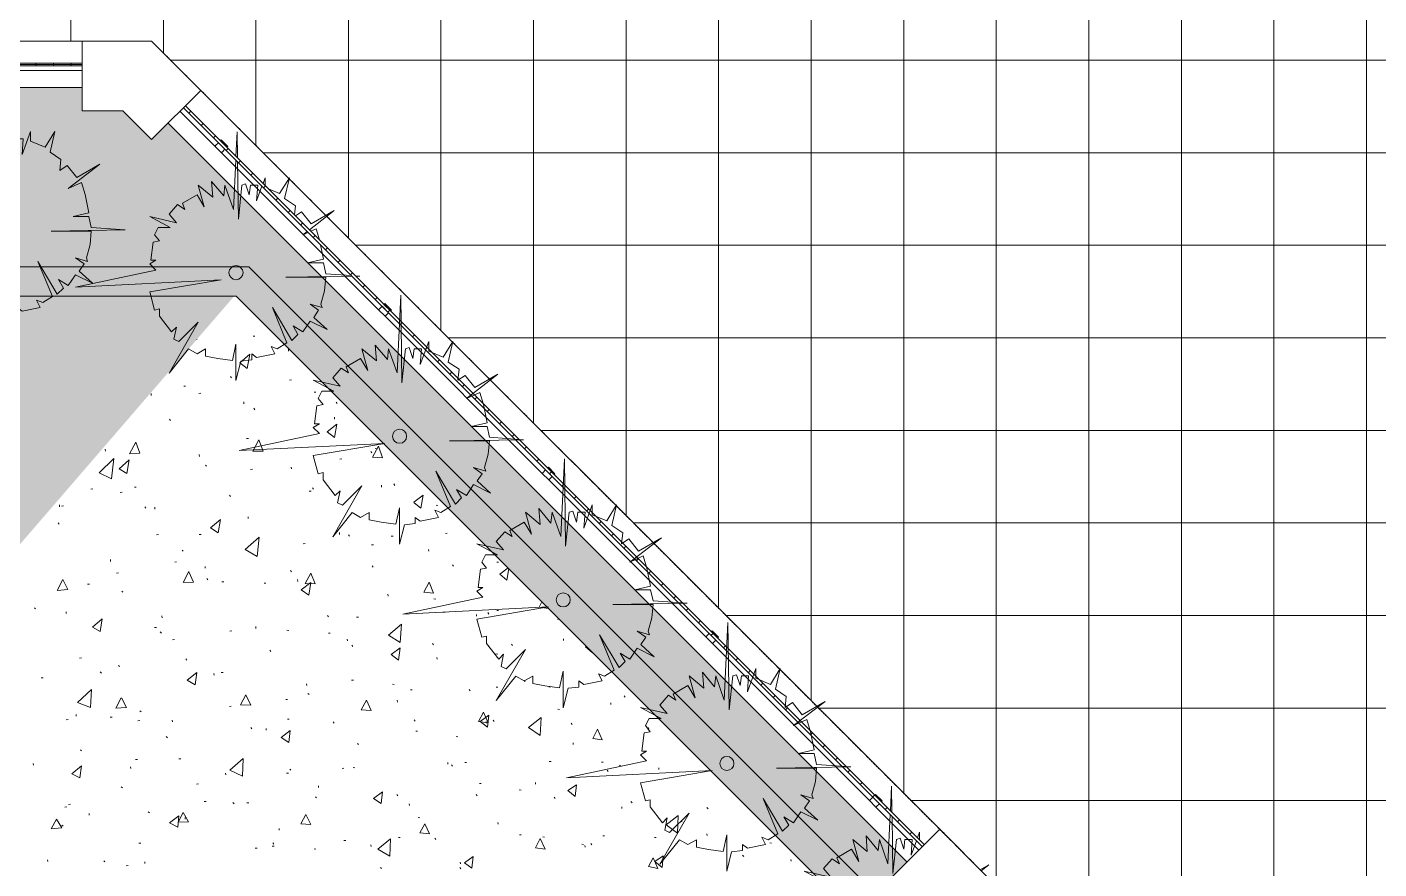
# Model space of a CAD drawing. Header units: millimetres. Extents: x 5357 to 259384, y -16348 to 109893.
# Drawn here: x 127263 to 133106, y 80841 to 84480 of the extents above; entities that cross this region are included whole.
import ezdxf

# ---------------------------------------------------------------- set-up
doc = ezdxf.new("R2010")
doc.units = ezdxf.units.MM
doc.linetypes.add('Double dash', pattern=[41.999998, 12, -6, 6, -6, 6, -6])
for name, color, linetype, lineweight in [('A-FLOR', 192, 'Continuous', 9), ('A-FLOR-HRAL', 11, 'Continuous', 9), ('A-FLOR-PATT', 8, 'Continuous', 9), ('A-WALL', 113, 'Continuous', 9), ('C-PROP-LINE', 91, 'Double dash', 18), ('G-IMPT', 8, 'Continuous', 9), ('L-PLNT-1', 7, 'Continuous', 9), ('S-COLS', 52, 'Continuous', 9)]:
    doc.layers.add(name, color=color, linetype=linetype, lineweight=lineweight)
pattern_1 = [(180, (609.6, 0), (-2e-15, 13), []), (90, (609.6, 0), (76, -5e-15), [])]

# ---------------------------------------------------------------- blocks, each defined once
blk = doc.blocks.new('FP_177-TKCS_MB CẢNH QUAN CÂY XANH')
at = {"layer": 'A-FLOR-PATT'}
for p, q in [((128247.5, 83143.8), (128239.6, 83144.2)), ((127997.5, 83128.7), (127997.4, 83130.3)), ((128392.7, 83079.3), (128392.6, 83088)), ((128183.2, 83028.4), (128226.4, 83065.8)), ((128214.7, 83003.8), (128183.2, 83028.4)), ((128214.8, 83003.8), (128226.5, 83065.7)), ((128146.9, 82963.9), (128142.5, 82969.9)), ((127948.2, 82927.1), (127940.1, 82927.2)), ((128405.7, 82954.8), (128397.5, 82953.8)), ((127799.4, 82887.2), (127799.2, 82895.8)), ((128014.5, 82897.2), (128006.1, 82895.7)), ((128200.1, 82851.1), (128199.9, 82859.6)), ((128511.6, 82901.4), (128503.8, 82902)), ((128604, 82852.9), (128599.7, 82859.1)), ((128246.8, 82825.9), (128242.5, 82831.9)), ((128592.3, 82785.3), (128592, 82793.7)), ((127883.1, 82779.5), (127878.6, 82785.2)), ((128560.1, 82730.3), (128601.8, 82764.1)), ((128591.4, 82705.1), (128601.8, 82764.1)), ((127706, 82635.2), (127732.7, 82685.7)), ((127751.1, 82637.8), (127732.7, 82685.7)), ((128219.5, 82701.8), (128211.6, 82702.1)), ((128239.3, 82647.1), (128265, 82695.5)), ((128283.1, 82646.3), (128265.1, 82695.5)), ((128591.4, 82705.1), (128560.1, 82730.2)), ((127601.5, 82646.5), (127601.3, 82654.8)), ((127751.1, 82637.7), (127706, 82635.1)), ((128007.8, 82623.5), (128007.5, 82631.8)), ((128283.1, 82646.2), (128239.4, 82647)), ((128753.1, 82638.9), (128748.8, 82645)), ((128756.6, 82621.2), (128781.4, 82667.7)), ((128799.1, 82617.5), (128756.7, 82621.2)), ((128775.3, 82657.5), (128767.6, 82658.4)), ((128799.1, 82617.5), (128781.5, 82667.7)), ((127574.5, 82553.5), (127638, 82615.6)), ((127627.7, 82527.4), (127638, 82615.6)), ((127660.7, 82571), (127704.5, 82609.8)), ((127693.8, 82550.2), (127660.8, 82571)), ((127693.9, 82550.2), (127704.6, 82609.8)), ((128038.8, 82581.2), (128034.3, 82586.9)), ((128237.5, 82569), (128229.2, 82567.8)), ((128405.5, 82569.9), (128405.1, 82578.1)), ((128623.3, 82613.5), (128615.2, 82612.8)), ((127627.7, 82527.4), (127574.6, 82553.5)), ((128852.5, 82498.8), (128848.2, 82504.9)), ((127547.7, 82483.6), (127539.4, 82483.1)), ((127674.7, 82469.9), (127666.1, 82468.1)), ((127735, 82491.7), (127726.8, 82491.4)), ((128142.4, 82451.1), (128137.9, 82456.7)), ((128490.3, 82473.2), (128482.4, 82473.7)), ((128501.7, 82482.3), (128497.3, 82488.2)), ((128794.7, 82491.1), (128794.4, 82499.2)), ((128934.4, 82425.6), (128974.6, 82456.5)), ((128965.6, 82399.9), (128974.7, 82456.5)), ((127404, 82406.4), (127403.6, 82414.4)), ((127420, 82411.1), (127411.3, 82408.9)), ((127776.5, 82400.6), (127771.8, 82406)), ((127815.8, 82396.6), (127815.4, 82404.6)), ((128965.6, 82399.9), (128934.5, 82425.5)), ((129038.4, 82412.5), (129030.8, 82413.6)), ((127401.7, 82331.4), (127397, 82336.5)), ((128056.2, 82315.7), (128098.4, 82350.8)), ((128089, 82293.8), (128098.5, 82350.8)), ((128218.9, 82355), (128218.5, 82363)), ((127830.8, 82285.9), (127822.6, 82285.8)), ((128015.6, 82286.4), (128007.5, 82286.5)), ((128089, 82293.8), (128056.2, 82315.7)), ((128206.1, 82221.3), (128266, 82275.4)), ((128258.2, 82191.8), (128266.1, 82275.4)), ((128613.6, 82287.2), (128613.1, 82295.1)), ((128656.2, 82278.9), (128651.8, 82284.7)), ((128844.8, 82279.6), (128836.8, 82279.1)), ((129079.2, 82291.8), (129071.4, 82291.4)), ((127937.7, 82213.9), (127933.1, 82219.2)), ((128258.2, 82191.8), (128206.1, 82221.3)), ((128464.4, 82247), (128456.2, 82246.1)), ((128760.2, 82241.5), (128752.4, 82242.3)), ((128999, 82214.4), (128998.5, 82222.3)), ((127624, 82170.3), (127623.5, 82178.1)), ((127909.6, 82168.7), (127901.2, 82167.2)), ((128759, 82145.2), (128754.5, 82151)), ((129105.6, 82149.8), (129101.2, 82155.8)), ((129301, 82166.4), (129293.5, 82167.6)), ((127392.5, 82043.9), (127418.2, 82092.1)), ((127438.6, 82048.5), (127418.2, 82092.1)), ((127658.5, 82120.5), (127649.9, 82118.7)), ((127937.2, 82079.6), (127961.9, 82126)), ((127981.9, 82080.7), (127962, 82125.9)), ((128032.7, 82140.8), (128032.2, 82148.6)), ((128044.9, 82090.8), (128040.3, 82096.1)), ((128406.2, 82125.3), (128401.7, 82130.9)), ((128432.7, 82083.7), (128432.2, 82091.5)), ((128465.5, 82075.2), (128489.3, 82119.9)), ((128508.8, 82073.3), (128489.4, 82119.9)), ((129306.3, 82115.6), (129342.4, 82142.1)), ((129337.2, 82089.5), (129306.3, 82115.6)), ((129337.2, 82089.5), (129344.6, 82139.9)), ((127438.6, 82048.5), (127392.6, 82043.9)), ((127532.5, 82072.1), (127524.1, 82071.6)), ((127676.9, 82037.1), (127672.2, 82042.2)), ((127981.9, 82080.7), (127937.3, 82079.6)), ((128113, 82082.1), (128105, 82082.3)), ((128295.1, 82075.6), (128287.2, 82076)), ((128448.3, 82047.6), (128489.1, 82079.6)), ((128480.9, 82024.7), (128448.4, 82047.5)), ((128508.8, 82073.3), (128465.5, 82075.2)), ((128480.9, 82024.7), (128489.1, 82079.5)), ((128977.9, 82037.5), (129000.9, 82080.7)), ((129020, 82033), (128978, 82037.5)), ((129020, 82033.1), (129001, 82080.7)), ((128823.1, 82020.3), (128822.5, 82028)), ((129029.2, 82007.1), (129021.5, 82008.1)), ((129476.1, 81973), (129488.3, 81996.1)), ((127300, 81964.8), (127295.1, 81969.5)), ((127432.5, 81944.6), (127431.9, 81952.1)), ((127545.2, 81885.8), (127588.1, 81922.2)), ((127579.7, 81867.4), (127588.1, 81922.2)), ((127846.7, 81927), (127846.1, 81934.6)), ((128565.8, 81931.1), (128561.2, 81936.7)), ((128694.8, 81929.6), (128686.7, 81929)), ((129069.9, 81951.3), (129062, 81951)), ((129205.8, 81933.3), (129205.2, 81941)), ((129258.8, 81942.9), (129254.4, 81948.9)), ((129301.2, 81957.8), (129293.4, 81957.6)), ((129517, 81966.6), (129476.1, 81973)), ((129563.2, 81919.4), (129555.8, 81920.8)), ((127579.6, 81867.4), (127545.3, 81885.8)), ((127822, 81885.1), (127813.7, 81885)), ((127843.6, 81860.6), (127838.7, 81865.7)), ((128148.1, 81870.5), (128139.8, 81869.4)), ((128252.1, 81880.8), (128251.5, 81888.4)), ((128394, 81872.3), (128386.1, 81872.8)), ((128573.4, 81859.6), (128565.5, 81860.2)), ((128824.9, 81851.4), (128881.6, 81899.2)), ((128875.9, 81819.1), (128881.7, 81899.2)), ((127900.6, 81832.2), (127892.2, 81830.8)), ((128647.4, 81826.6), (128646.8, 81834.2)), ((128671.7, 81803), (128667.1, 81808.6)), ((128875.9, 81819.1), (128825, 81851.3)), ((129020, 81810.3), (129015.5, 81816)), ((129360.7, 81806.9), (129356.2, 81812.8)), ((129581.4, 81827.9), (129580.8, 81835.6)), ((129676, 81801.5), (129680.1, 81804.4)), ((129706.7, 81775.2), (129676, 81801.5)), ((127498.8, 81753.8), (127490.2, 81751.9)), ((127954.2, 81743.7), (127949.4, 81748.8)), ((128317.3, 81780.6), (128312.6, 81786)), ((128836.7, 81767.9), (128876, 81797.3)), ((128868.9, 81744.1), (128836.7, 81767.9)), ((128868.9, 81744.1), (128876.1, 81797.2)), ((129034.8, 81747.8), (129034.1, 81755.4)), ((129297.2, 81770), (129289.7, 81771.2)), ((127584.3, 81687.7), (127579.4, 81692.5)), ((127661, 81713.9), (127660.2, 81721.3)), ((127955.6, 81656.6), (127996.9, 81689.7)), ((127989.6, 81636.6), (127996.9, 81689.7)), ((128071.7, 81678.4), (128071, 81685.8)), ((128110, 81690.3), (128101.9, 81690.5)), ((127332.9, 81667.1), (127324.5, 81666.4)), ((127989.6, 81636.6), (127955.6, 81656.6)), ((128472, 81633.3), (128471.2, 81640.8)), ((128673.4, 81656.8), (128665.6, 81657.5)), ((128850.1, 81638.4), (128842.4, 81639.3)), ((129297.8, 81627), (129290, 81626.9)), ((129414.7, 81649.4), (129414, 81657)), ((129526.2, 81628.4), (129518.5, 81628.4)), ((127481.2, 81560.5), (127542, 81616.4)), ((127536.8, 81538.3), (127542.1, 81616.4)), ((127646.7, 81536), (127670.5, 81580.4)), ((127692.3, 81538.7), (127670.6, 81580.4)), ((128185.3, 81550.2), (128208.2, 81593.2)), ((128229.5, 81549.6), (128208.3, 81593.2)), ((128389.3, 81573.6), (128381.2, 81572.7)), ((128481.6, 81594.4), (128476.8, 81599.8)), ((128707.4, 81528.7), (128729.5, 81570.5)), ((128750.2, 81525.5), (128729.6, 81570.5)), ((128864, 81562.6), (128863.2, 81570.1)), ((128927.9, 81615.1), (128919.9, 81614.7)), ((129177.6, 81610.4), (129173.1, 81616.1)), ((129848.6, 81583.3), (129844.2, 81589.3)), ((127475.5, 81501.3), (127474.7, 81508.4)), ((127536.8, 81538.3), (127481.3, 81560.5)), ((127692.3, 81538.7), (127646.8, 81536)), ((127756.1, 81520.1), (127751.1, 81524.9)), ((128145.7, 81544.5), (128137.4, 81543.4)), ((128229.5, 81549.6), (128185.4, 81550.1)), ((128750.2, 81525.5), (128707.4, 81528.7)), ((129214.2, 81478.3), (129235.7, 81519)), ((129255.8, 81473), (129235.7, 81519)), ((129564.1, 81530.5), (129556.7, 81531.9)), ((129786.7, 81552), (129785.9, 81559.5)), ((127441.2, 81486.6), (127432.8, 81486.1)), ((127631.2, 81496.8), (127622.8, 81496.5)), ((127750.1, 81482.5), (127741.6, 81480.9)), ((127891.6, 81476.4), (127890.8, 81483.7)), ((128234.5, 81446.9), (128229.7, 81452.1)), ((128296.8, 81440.5), (128295.9, 81447.8)), ((128396.2, 81487.9), (128388.2, 81488.4)), ((128590.4, 81471), (128585.7, 81476.3)), ((128940.1, 81480), (128935.5, 81485.6)), ((129255.8, 81473), (129214.2, 81478.3)), ((129220.9, 81478.1), (129259, 81505.3)), ((129252.7, 81453.4), (129220.9, 81478)), ((129248.2, 81471.2), (129247.5, 81478.7)), ((129252.7, 81453.5), (129259, 81505.3)), ((129282.1, 81478.4), (129277.5, 81484.2)), ((129430.7, 81451.9), (129484.7, 81495.2)), ((129480.7, 81417.6), (129430.7, 81451.9)), ((129480.7, 81417.6), (129484.7, 81495.2)), ((129619, 81465.6), (129614.5, 81471.5)), ((129949.7, 81446), (129945.3, 81452)), ((127869.9, 81408.4), (127864.9, 81413.3)), ((128361, 81409.6), (128400.9, 81439.9)), ((128394.6, 81388.2), (128361, 81409.5)), ((128394.6, 81388.2), (128400.9, 81439.8)), ((128950.9, 81435.9), (128943.2, 81436.8)), ((129125.1, 81412.5), (129117.4, 81413.6)), ((129707.8, 81405.4), (129728.7, 81445.2)), ((129748.4, 81398.5), (129707.8, 81405.4)), ((129748.4, 81398.5), (129728.7, 81445.2)), ((127498.4, 81351.1), (127493.4, 81355.6)), ((128693.4, 81377.8), (128692.6, 81385.1)), ((129623.8, 81379.4), (129623, 81386.8)), ((127290.3, 81289.2), (127289.4, 81296.2)), ((127456, 81251.9), (127497.9, 81286.2)), ((127491.6, 81235.2), (127498, 81286.2)), ((127711.8, 81275), (127710.8, 81282)), ((127740.4, 81314.6), (127732.2, 81314.4)), ((127927.4, 81316.4), (127919.2, 81316.4)), ((128139.5, 81268.6), (128196.9, 81317.8)), ((128193.6, 81241.9), (128197, 81317.8)), ((128403.1, 81267.4), (128398.3, 81272.6)), ((128632.4, 81276.3), (128624.3, 81275.7)), ((128680, 81278.4), (128672.2, 81279.1)), ((129081.9, 81293.3), (129081.1, 81300.7)), ((129101.5, 81285.9), (129096.8, 81291.5)), ((129162.8, 81301.8), (129154.9, 81301.6)), ((129527.7, 81305), (129520, 81305.1)), ((129753.4, 81301.9), (129745.8, 81302.1)), ((129829.9, 81288.8), (129822.6, 81290.3)), ((129993.9, 81270.6), (129993.1, 81278.1)), ((127491.6, 81235.1), (127456.1, 81251.9)), ((128121.8, 81248.1), (128120.9, 81255.2)), ((128193.6, 81241.9), (128139.5, 81268.6)), ((128392.7, 81255.6), (128384.5, 81254.8)), ((129461.1, 81207), (129460.2, 81214.4)), ((129774.7, 81261.7), (129770.2, 81267.6)), ((127674.9, 81191), (127669.9, 81195.6)), ((128003.5, 81208.9), (127995.1, 81207.7)), ((128523.1, 81193.4), (128522.2, 81200.6)), ((128760.6, 81146.2), (128799.1, 81174.2)), ((128793.6, 81123.6), (128799.2, 81174.2)), ((128865.3, 81157.7), (128860.5, 81163.2)), ((129208.2, 81157.2), (129203.5, 81162.8)), ((129226.2, 81209.7), (129218.7, 81210.9)), ((129398, 81182), (129390.4, 81183.3)), ((129600.7, 81179.4), (129637.8, 81205.1)), ((129632.3, 81154.2), (129600.8, 81179.4)), ((129632.3, 81154.2), (129637.9, 81205.1)), ((127435.5, 81109.4), (127426.8, 81107.5)), ((127450.5, 81120.8), (127442.1, 81120.3)), ((128037.2, 81132.1), (128029.1, 81132.3)), ((128157.6, 81123), (128152.6, 81128)), ((128221, 81126.3), (128212.9, 81126.7)), ((128514.6, 81147.8), (128509.7, 81153)), ((128793.6, 81123.6), (128760.6, 81146.2)), ((128915.8, 81115.7), (128914.9, 81123)), ((129546.1, 81145.5), (129541.5, 81151.3)), ((129834.2, 81102.8), (129833.4, 81110.1)), ((129877.7, 81127.1), (129873.2, 81133)), ((130206, 81101.1), (130201.6, 81107)), ((127367.5, 81014.2), (127390.4, 81056.9)), ((127414, 81018.3), (127390.4, 81056.9)), ((127532.2, 81074), (127531.1, 81080.9)), ((127791.7, 81083.7), (127786.6, 81088.4)), ((127879.1, 81039.9), (127919.5, 81071.2)), ((127914.1, 81021.2), (127879.1, 81039.9)), ((127914.1, 81021.2), (127919.5, 81071.2)), ((127915.7, 81043.9), (127937.7, 81085.5)), ((127960.6, 81044.6), (127915.7, 81043.9)), ((127960.6, 81044.6), (127937.8, 81085.5)), ((127947.1, 81056.1), (127946.1, 81063.1)), ((128446.3, 81035.9), (128467.7, 81076.4)), ((128489.8, 81033.7), (128467.8, 81076.4)), ((128961.1, 81061.9), (128953.4, 81062.9)), ((129298.6, 81034.9), (129297.7, 81042.2)), ((130024.6, 81031.2), (130076.6, 81071.6)), ((130073.7, 80995.4), (130076.7, 81071.5)), ((130094.6, 81045.2), (130087.3, 81046.8)), ((127413.9, 81018.3), (127367.6, 81014.2)), ((127418.9, 81025.8), (127413.7, 81030.2)), ((128353, 81009.3), (128352, 81016.4)), ((128489.8, 81033.7), (128446.4, 81035.9)), ((128960.7, 80996.7), (128981.5, 81036.4)), ((129002.9, 80992.3), (128960.8, 80996.7)), ((129002.9, 80992.3), (128981.6, 81036.4)), ((129398.4, 80988.2), (129390.7, 80988.2)), ((129758.7, 80983.8), (129751.1, 80984)), ((130073.7, 80995.4), (130024.7, 81031.2)), ((130202.5, 80985.3), (130201.6, 80992.7)), ((127754.4, 80953), (127746.1, 80952.9)), ((128257.7, 80931.5), (128249.5, 80930.6)), ((128330.8, 80939.5), (128322.9, 80940)), ((128330, 80948.8), (128325, 80953.8)), ((128511.4, 80926.8), (128503.5, 80927.4)), ((128640.3, 80964.1), (128632.3, 80963.6)), ((128749.9, 80938.4), (128748.9, 80945.6)), ((128779, 80926.4), (128833.6, 80970.7)), ((128831.4, 80895.9), (128779.1, 80926.4)), ((128831.4, 80895.9), (128833.6, 80970.7)), ((128876.1, 80977), (128868.1, 80976.7)), ((129029.9, 80968.2), (129025.2, 80973.7)), ((129460.7, 80933), (129481, 80972.1)), ((129501.8, 80926.8), (129460.7, 80933)), ((129501.8, 80926.8), (129481.1, 80972)), ((129499.2, 80978.7), (129491.7, 80980.1)), ((129668.6, 80947.3), (129661.2, 80948.7)), ((129674.8, 80935.1), (129673.9, 80942.4)), ((129704.4, 80945.4), (129699.9, 80951.2)), ((129981.9, 80977), (129974.4, 80977.2)), ((130480.8, 80953), (130473.3, 80953.4)), ((127352.8, 80873.5), (127351.7, 80880.2)), ((127599.9, 80872), (127594.6, 80876.5)), ((127772.6, 80864.6), (127771.5, 80871.4)), ((129136.2, 80863), (129135.2, 80870.2)), ((129153.5, 80868.2), (129191, 80894.4)), ((129186, 80844.4), (129153.6, 80868.2)), ((129186, 80844.4), (129191, 80894.4)), ((129948.8, 80851.1), (129968.8, 80889.6)), ((129989.1, 80843.6), (129968.9, 80889.6)), ((129976.3, 80873.4), (130012.6, 80897.9)), ((130007.5, 80847.6), (129976.4, 80873.4)), ((130007.5, 80847.6), (130012.7, 80897.9)), ((130360.2, 80894.9), (130355.7, 80900.8)), ((130565.4, 80874.5), (130564.5, 80881.8)), ((127699.6, 80855.7), (127691.1, 80854.3)), ((128795, 80842.3), (128790.2, 80847.6)), ((129138.5, 80842), (129133.7, 80847.5)), ((129989.1, 80843.6), (129948.9, 80851))]:
    blk.add_line(p, q, dxfattribs=at)
blk = doc.blocks.new('NBS_CLDPhysicalSecuritySystems_MtlMeshPnlFncngSym_CLDModsecSecurusS3_InfillPanel - NBS_CLDPhysicalSecuritySystems_MtlMeshPnlFncngSym_CLDModsecSecurusS2_InfillPanel-2369440-TKCS_MB CẢNH QUAN CÂY XANH')
at = {"layer": 'A-FLOR-HRAL'}
h = blk.add_hatch(dxfattribs=at)
h.set_pattern_fill('FP_39', color=256, style=0, pattern_type=2)
h.set_pattern_definition(pattern_1)
h.paths.add_polyline_path([(0, -6), (4249.1, -6), (4249.1, 6), (0, 6)])
for p, q in [((0, 6), (4249.1, 6)), ((214, 11), (254, 11)), ((214, 6), (214, 11)), ((254, 6), (214, 6)), ((254, 11), (254, 6)), ((1214, 11), (1254, 11)), ((1214, 6), (1214, 11)), ((1254, 6), (1214, 6)), ((1254, 11), (1254, 6)), ((2214, 11), (2254, 11)), ((2214, 6), (2214, 11)), ((2254, 6), (2214, 6)), ((2254, 11), (2254, 6)), ((3214, 11), (3254, 11)), ((3214, 6), (3214, 11)), ((3254, 6), (3214, 6)), ((3254, 11), (3254, 6)), ((4249.1, -6), (0, -6)), ((0, -27), (218, -27)), ((214, -6), (254, -6)), ((214, -23), (214, -6)), ((250, -27), (218, -27)), ((250, -27), (1218, -27)), ((254, -6), (254, -23)), ((1214, -6), (1254, -6)), ((1214, -23), (1214, -6)), ((1250, -27), (1218, -27)), ((1250, -27), (2218, -27)), ((1254, -6), (1254, -23)), ((2214, -6), (2254, -6)), ((2214, -23), (2214, -6)), ((2250, -27), (2218, -27)), ((2250, -27), (3218, -27)), ((2254, -6), (2254, -23)), ((3214, -6), (3254, -6)), ((3214, -23), (3214, -6)), ((3250, -27), (3218, -27)), ((3250, -27), (4249.1, -27)), ((3254, -6), (3254, -23))]:
    blk.add_line(p, q, dxfattribs=at)
for centre, start, end in [((218, -23), 180, 270), ((250, -23), 270, 0), ((1218, -23), 180, 270), ((1250, -23), 270, 0), ((2218, -23), 180, 270), ((2250, -23), 270, 0), ((3218, -23), 180, 270), ((3250, -23), 270, 360)]:
    blk.add_arc(centre, 4, start, end, dxfattribs=at)
blk = doc.blocks.new('NBS_CLDPhysicalSecuritySystems_MtlMeshPnlFncngSym_CLDModsecSecurusS3_InfillPanel - NBS_CLDPhysicalSecuritySystems_MtlMeshPnlFncngSym_CLDModsecSecurusS2_InfillPanel-2369448-TKCS_MB CẢNH QUAN CÂY XANH')
at = {"layer": 'A-FLOR-HRAL'}
h = blk.add_hatch(dxfattribs=at)
h.set_pattern_fill('FP_39', color=256, style=0, pattern_type=2)
h.set_pattern_definition(pattern_1)
h.paths.add_polyline_path([(4516.7, -6), (4516.7, 6), (0, 6), (0, -6), (4410.7, -6)])
for p, q in [((0, 6), (4516.7, 6)), ((214, 11), (254, 11)), ((214, 6), (214, 11)), ((254, 6), (214, 6)), ((254, 11), (254, 6)), ((1214, 11), (1254, 11)), ((1214, 6), (1214, 11)), ((1254, 6), (1214, 6)), ((1254, 11), (1254, 6)), ((2214, 11), (2254, 11)), ((2214, 6), (2214, 11)), ((2254, 6), (2214, 6)), ((2254, 11), (2254, 6)), ((3214, 11), (3254, 11)), ((3214, 6), (3214, 11)), ((3254, 6), (3214, 6)), ((3254, 11), (3254, 6)), ((4214, 11), (4254, 11)), ((4214, 6), (4214, 11)), ((4254, 6), (4214, 6)), ((4254, 11), (4254, 6)), ((4516.7, -6), (0, -6)), ((0, -27), (218, -27)), ((214, -6), (254, -6)), ((214, -23), (214, -6)), ((250, -27), (218, -27)), ((250, -27), (1218, -27)), ((254, -6), (254, -23)), ((1214, -6), (1254, -6)), ((1214, -23), (1214, -6)), ((1250, -27), (1218, -27)), ((1250, -27), (2218, -27)), ((1254, -6), (1254, -23)), ((2214, -6), (2254, -6)), ((2214, -23), (2214, -6)), ((2250, -27), (2218, -27)), ((2250, -27), (3218, -27)), ((2254, -6), (2254, -23)), ((3214, -6), (3254, -6)), ((3214, -23), (3214, -6)), ((3250, -27), (3218, -27)), ((3250, -27), (4218, -27)), ((3254, -6), (3254, -23)), ((4214, -6), (4254, -6)), ((4214, -23), (4214, -6)), ((4250, -27), (4218, -27)), ((4250, -27), (4516.7, -27)), ((4254, -6), (4254, -23))]:
    blk.add_line(p, q, dxfattribs=at)
for centre, start, end in [((218, -23), 180, 270), ((250, -23), 270, 0), ((1218, -23), 180, 270), ((1250, -23), 270, 0), ((2218, -23), 180, 270), ((2250, -23), 270, 0), ((3218, -23), 180, 270), ((3250, -23), 270, 360), ((4218, -23), 180, 270), ((4250, -23), 270, 0)]:
    blk.add_arc(centre, 4, start, end, dxfattribs=at)
blk = doc.blocks.new('CAY MAI VAN PHUC - CAY DUC SOC_dwg-2256080-TKCS_MB CẢNH QUAN CÂY XANH')
at = {"layer": 'G-IMPT', "flags": 128}
blk.add_lwpolyline([(32.8, 479.5), (12.9, 293.4), (6.2, 771.8), (-13.8, 346.6), (-60.3, 479.5), (-67, 419.7), (-133.5, 499.4), (-126.8, 413), (-206.6, 479.5), (-173.4, 359.9), (-213.3, 426.3), (-293.1, 379.8), (-279.8, 346.6), (-319.7, 373.2), (-366.2, 320), (-326.3, 273.5), (-472.6, 306.7), (-359.6, 246.9), (-426.1, 246.9), (-446, 207.1), (-419.4, 173.8), (-452.7, 167.2), (-466, 67.5), (-439.4, 67.5), (-472.6, 47.6), (-439.4, 14.4), (-878.3, -78.6), (-80.3, -38.8), (-472.6, -105.2), (-446, -204.9), (-419.4, -198.2), (-419.4, -238.1), (-352.9, -324.5), (-326.3, -297.9), (-339.6, -364.4), (-313, -377.6), (-206.6, -271.3), (-366.2, -550.4), (-259.8, -417.5), (-213.3, -444.1), (-166.7, -417.5), (-166.7, -457.4), (-100.2, -470.7), (-19.9, -481.4), (-0.5, -390.9), (-0.5, -590.3), (26.2, -484), (86, -477.3), (86, -444.1), (112.6, -464), (212.4, -444.1), (192.4, -404.2), (225.7, -417.5), (278.9, -384.3), (199.1, -191.6), (305.5, -371), (338.7, -337.8), (312.1, -291.3), (365.3, -324.5), (405.2, -264.7), (498.3, -311.2), (425.2, -244.8), (451.8, -204.9), (405.2, -171.7), (471.7, -191.6), (465.1, -171.7), (485, -98.6), (491.7, -25.5), (272.2, -25.5), (677.9, -18.8), (491.7, -5.6), (478.4, 54.2), (391.9, 54.2), (478.4, 74.2), (458.4, 173.8), (438.5, 240.3), (365.3, 207.1), (538.2, 340), (411.9, 266.9), (358.7, 333.3), (318.8, 306.7), (325.4, 366.5), (265.6, 406.4), (292.2, 519.4), (239, 433), (159.2, 466.2), (159.2, 519.4), (112.6, 393.1), (119.3, 479.5), (79.4, 479.5), (72.7, 426.3), (52.8, 486.1)], close=True, dxfattribs=at)
at = {"layer": 'G-IMPT'}
blk.add_circle((0, 0), 38.6, dxfattribs=at)
blk = doc.blocks.new('CAY MAI VAN PHUC - CAY BONG TRANG-2256081-TKCS_MB CẢNH QUAN CÂY XANH')
at = {"xscale": 0.7894736842105263, "yscale": 0.7894736842105263, "zscale": 0.7894736842105263}
blk.add_blockref('CAY MAI VAN PHUC - CAY DUC SOC_dwg-2256080-TKCS_MB CẢNH QUAN CÂY XANH', (0, 0), dxfattribs=at)
blk = doc.blocks.new('CAY MAI VAN PHUC - CAY DUC SOC_dwg-V350-TKCS_MB CẢNH QUAN CÂY XANH')
at = {"layer": 'G-IMPT', "flags": 128}
for points in [[(8.2, 628.4), (6.2, 771.8), (-0.1, 636.8)], [(-1.1, 616.2), (-13.8, 346.6), (-60.3, 479.5), (-67, 419.7), (-133.5, 499.4), (-126.8, 413), (-206.6, 479.5), (-173.4, 359.9), (-213.3, 426.3), (-293.1, 379.8), (-279.8, 346.6), (-319.7, 373.2), (-366.2, 320), (-326.3, 273.5), (-472.6, 306.7), (-359.6, 246.9), (-426.1, 246.9), (-446, 207.1), (-419.4, 173.8), (-452.7, 167.2), (-466, 67.5), (-439.4, 67.5), (-472.6, 47.6), (-439.4, 14.4), (-878.3, -78.6), (-80.3, -38.8), (-472.6, -105.2), (-446, -204.9), (-419.4, -198.2), (-419.4, -238.1), (-352.9, -324.5), (-326.3, -297.9), (-339.6, -364.4), (-313, -377.6), (-206.6, -271.3), (-366.2, -550.4), (-259.8, -417.5), (-213.3, -444.1), (-166.7, -417.5), (-166.7, -457.4), (-100.2, -470.7), (-19.9, -481.4), (-0.5, -390.9), (-0.5, -590.3), (26.2, -484), (86, -477.3), (86, -444.1), (112.6, -464), (212.4, -444.1), (192.4, -404.2), (225.7, -417.5), (278.9, -384.3), (199.1, -191.6), (305.5, -371), (338.7, -337.8), (312.1, -291.3), (365.3, -324.5), (405.2, -264.7), (498.3, -311.2), (425.2, -244.8), (451.8, -204.9), (405.2, -171.7), (471.7, -191.6), (465.1, -171.7), (485, -98.6), (491.7, -25.5), (272.2, -25.5), (634.7, -19.6)], [(32.8, 479.5), (12.9, 293.4), (8.5, 606.6)], [(159.2, 477.5), (159.2, 519.4), (147.9, 488.7)], [(319.9, 316.7), (325.4, 366.5), (265.6, 406.4), (292.2, 519.4), (239, 433), (178.5, 458.2)], [(142.1, 473), (112.6, 393.1), (119.3, 479.5), (79.4, 479.5), (72.7, 426.3), (52.8, 486.1), (32.8, 479.5)], [(401.6, 235), (538.2, 340), (411.9, 266.9), (358.7, 333.3), (325.4, 311.2)], [(394.7, 220.4), (365.3, 207.1), (389.5, 225.6)], [(456.6, 180.1), (438.5, 240.3), (409.5, 227.1)], [(630.6, -15.5), (491.7, -5.6), (478.4, 54.2), (391.9, 54.2), (478.4, 74.2), (462.7, 152.4)], [(655.8, -19.2), (677.9, -18.8), (653.7, -17.1)]]:
    blk.add_lwpolyline(points, dxfattribs=at)
at = {"layer": 'G-IMPT'}
blk.add_circle((0, 0), 38.6, dxfattribs=at)
blk = doc.blocks.new('CAY MAI VAN PHUC - CAY BONG TRANG-V351-TKCS_MB CẢNH QUAN CÂY XANH')
at = {"xscale": 0.7894736842105263, "yscale": 0.7894736842105263, "zscale": 0.7894736842105263}
blk.add_blockref('CAY MAI VAN PHUC - CAY DUC SOC_dwg-V350-TKCS_MB CẢNH QUAN CÂY XANH', (0, 0), dxfattribs=at)
blk = doc.blocks.new('CAY MAI VAN PHUC - CAY DUC SOC_dwg-V352-TKCS_MB CẢNH QUAN CÂY XANH')
at = {"layer": 'G-IMPT'}
for p, q in [((188.5, 454), (178.5, 458.2)), ((456.6, 180.1), (455.5, 183.5))]:
    blk.add_line(p, q, dxfattribs=at)
at = {"layer": 'G-IMPT', "flags": 128}
for points in [[(8.2, 628.4), (6.2, 771.8), (-0.1, 636.8)], [(-1.1, 616.2), (-13.8, 346.6), (-60.3, 479.5), (-67, 419.7), (-133.5, 499.4), (-126.8, 413), (-206.6, 479.5), (-173.4, 359.9), (-213.3, 426.3), (-293.1, 379.8), (-279.8, 346.6), (-319.7, 373.2), (-366.2, 320), (-326.3, 273.5), (-472.6, 306.7), (-359.6, 246.9), (-426.1, 246.9), (-446, 207.1), (-419.4, 173.8), (-452.7, 167.2), (-466, 67.5), (-439.4, 67.5), (-472.6, 47.6), (-439.4, 14.4), (-878.3, -78.6), (-80.3, -38.8), (-472.6, -105.2), (-446, -204.9), (-419.4, -198.2), (-419.4, -238.1), (-352.9, -324.5), (-326.3, -297.9), (-339.6, -364.4), (-313, -377.6), (-206.6, -271.3), (-366.2, -550.4), (-259.8, -417.5), (-213.3, -444.1), (-166.7, -417.5), (-166.7, -457.4), (-100.2, -470.7), (-19.9, -481.4), (-0.5, -390.9), (-0.5, -590.3), (26.2, -484), (86, -477.3), (86, -444.1), (112.6, -464), (212.4, -444.1), (192.4, -404.2), (225.7, -417.5), (278.9, -384.3), (199.1, -191.6), (305.5, -371), (338.7, -337.8), (312.1, -291.3), (365.3, -324.5), (405.2, -264.7), (498.3, -311.2), (425.2, -244.8), (451.8, -204.9), (405.2, -171.7), (471.7, -191.6), (465.1, -171.7), (485, -98.6), (491.7, -25.5), (272.2, -25.5), (634.7, -19.6)], [(32.8, 479.5), (12.9, 293.4), (8.5, 606.6)], [(159.2, 477.5), (159.2, 519.4), (147.9, 488.7)], [(290.9, 514.1), (292.2, 519.4), (289.7, 515.3)], [(142.1, 473), (112.6, 393.1), (119.3, 479.5), (79.4, 479.5), (72.7, 426.3), (52.8, 486.1), (32.8, 479.5)], [(496.9, 308.2), (538.2, 340), (491.9, 313.1)], [(630.6, -15.5), (491.7, -5.6), (478.4, 54.2), (391.9, 54.2), (478.4, 74.2), (462.7, 152.4)], [(664.6, -19.1), (677.9, -18.8), (663.4, -17.8)]]:
    blk.add_lwpolyline(points, dxfattribs=at)
at = {"layer": 'G-IMPT'}
blk.add_circle((0, 0), 38.6, dxfattribs=at)
blk = doc.blocks.new('CAY MAI VAN PHUC - CAY BONG TRANG-V353-TKCS_MB CẢNH QUAN CÂY XANH')
at = {"xscale": 0.7894736842105263, "yscale": 0.7894736842105263, "zscale": 0.7894736842105263}
blk.add_blockref('CAY MAI VAN PHUC - CAY DUC SOC_dwg-V352-TKCS_MB CẢNH QUAN CÂY XANH', (0, 0), dxfattribs=at)
blk = doc.blocks.new('Family - ___-1476882-TKCS_MB CẢNH QUAN CÂY XANH')
at = {"layer": 'C-PROP-LINE'}
for p, q in [((33103.5, 84418.2), (127801.6, 84418.2)), ((127801.6, 84418.2), (134801.5, 77418.4))]:
    blk.add_line(p, q, dxfattribs=at)

msp = doc.modelspace()

# ---------------------------------------------------------------- hatches: boundary and pattern name
at = {"layer": 'A-FLOR-PATT'}
h = msp.add_hatch(dxfattribs=at)
h.set_pattern_fill('FP_14', color=256, style=0, pattern_type=2)
h.set_pattern_definition([(90, (81451.8, 48336.34), (-400, 2e-14), []), (180, (81451.8, 48336.34), (-5e-14, -400), [])])
h.paths.add_polyline_path([(14081.4, -16346.6), (14081.4, 79336.3), (14075, 79693.3), (14055.9, 80049.7), (14024.1, 80405.3), (13979.6, 80759.5), (13922.5, 81111.9), (13852.8, 81462), (13770.7, 81809.4), (13676.3, 82153.7), (13569.6, 82494.3), (13450.9, 82831), (13320.2, 83163.2), (13177.7, 83490.5), (13023.6, 83812.5), (12858.2, 84128.8), (12681.5, 84439), (12493.9, 84742.7), (12295.6, 85039.6), (12086.8, 85329.1), (11867.8, 85611), (11638.9, 85884.9), (11400.3, 86150.5), (11152.4, 86407.4), (10895.5, 86655.3), (10630, 86893.8), (10356.1, 87122.8), (10074.1, 87341.7), (9784.6, 87550.5), (9487.8, 87748.9), (9184.1, 87936.5), (8873.9, 88113.1), (8557.5, 88278.6), (8235.5, 88432.7), (7908.2, 88575.1), (7576, 88705.8), (7239.4, 88824.6), (6898.7, 88931.3), (6554.4, 89025.7), (6207, 89107.8), (5856.9, 89177.4), (5504.5, 89234.6), (5357.2, 89253.1), (5357.2, 82031.9), (10052.8, 77336.3), (10052.8, -16346.6), (12634.7, -16346.6)])
h.paths.add_polyline_path([(156536.3, -16346.6), (157794.6, -16346.6), (157794.6, -16328.2), (152779.3, -16328.2), (152779.3, -16346.6)])
h.paths.add_polyline_path([(27698.7, -16346.6), (135159.4, -16346.6), (135197.8, -16328.2), (75180.7, -16328.2), (75180.7, -12330.8), (31070.8, -12330.8), (26103.5, -7352), (26103.5, 40986.3), (24603.5, 40986.3), (22103.5, 38486.3), (22103.5, -8023.3), (22132.9, -8371.9), (22174.4, -8719.2), (22228.1, -9064.9), (22293.8, -9408.5), (22371.5, -9749.6), (22461, -10087.7), (22562.4, -10422.5), (22675.4, -10753.6), (22799.9, -11080.5), (22935.8, -11402.8), (23082.8, -11720.2), (23240.9, -12032.3), (23409.7, -12338.6), (23589.2, -12638.9), (23779.1, -12932.6), (23979.2, -13219.6), (24189.1, -13499.4), (24408.7, -13771.7), (24637.7, -14036.1), (24875.9, -14292.4), (25122.8, -14540.1), (25378.2, -14779.1), (25641.9, -15009), (25913.4, -15229.6), (26192.5, -15440.5), (26478.7, -15641.5), (26771.9, -15832.4), (27071.5, -16012.9), (27377.3, -16182.8), (27688.8, -16342)])
h.paths.add_polyline_path([(134801.5, 7588.2), (138601.6, 7588.2), (138601.6, 34637.4), (140779.3, 34637.4), (140779.3, 38986.3), (138279.3, 40986.3), (134801.5, 40986.3), (134801.5, 7888.2)])
h.paths.add_polyline_path([(152779.3, 34637.4), (157794.6, 34637.4), (157794.6, 109893.5), (152779.3, 109893.5), (152779.3, 46773.4)])
h.paths.add_polyline_path([(134801.6, 45986.3), (138279.3, 45986.3), (140779.3, 47986.3), (140779.3, 77336.3), (140773.2, 77721), (140754.7, 78105.2), (140723.9, 78488.6), (140680.8, 78870.9), (140625.5, 79251.5), (140558.1, 79630.2), (140478.5, 80006.6), (140386.9, 80380.2), (140283.4, 80750.7), (140168, 81117.6), (140041, 81480.7), (139902.4, 81839.5), (139752.3, 82193.7), (139591, 82542.9), (139418.5, 82886.8), (139235.2, 83224.9), (139041.1, 83557), (138836.4, 83882.8), (138621.4, 84201.7), (138396.3, 84513.7), (138161.3, 84818.2), (137916.7, 85115.1), (137662.7, 85403.9), (137399.5, 85684.5), (137127.5, 85956.5), (136842.7, 86223.5), (136558.1, 86473.7), (136261.2, 86718.3), (135956.7, 86953.3), (135644.7, 87178.4), (135325.8, 87393.4), (135000.1, 87598), (134668, 87792.2), (134329.8, 87975.5), (133986, 88148), (133636.7, 88309.3), (133282.6, 88459.3), (132923.7, 88598), (132560.6, 88725), (132193.7, 88840.4), (131823.2, 88943.9), (131449.6, 89035.5), (131073.3, 89115), (130694.5, 89182.5), (130313.9, 89237.8), (129931.6, 89280.9), (129548.2, 89311.7), (129164, 89330.2), (128779.3, 89336.3), (87752.6, 89336.3), (85252.6, 86836.3), (85252.6, 84418.2), (127801.6, 84418.2), (134801.6, 77417.7), (134801.6, 45986.4)])
h.paths.add_polyline_path([(24724.1, 45986.3), (26103.5, 45986.3), (26103.5, 77418.2), (33103.5, 84418.2), (75452.6, 84418.2), (75452.6, 86836.3), (72952.6, 89336.3), (32081.4, 89336.3), (31731.6, 89330.2), (31382.3, 89311.9), (31033.8, 89281.3), (30686.6, 89238.6), (30341.1, 89183.8), (29997.8, 89116.9), (29657, 89038), (29319.2, 88947.3), (28984.7, 88844.8), (28654, 88730.7), (28327.6, 88605), (28005.7, 88468.1), (27688.8, 88319.9), (27377.3, 88160.8), (27071.5, 87990.9), (26771.9, 87810.4), (26478.7, 87619.5), (26192.5, 87418.5), (25913.4, 87207.6), (25641.9, 86987), (25378.2, 86757.1), (25122.8, 86518.1), (24832.3, 86223.5), (24637.7, 86014.1), (24408.7, 85749.7), (24189.1, 85477.4), (23979.2, 85197.6), (23779.1, 84910.6), (23589.2, 84616.8), (23409.7, 84316.6), (23240.9, 84010.3), (23082.8, 83698.2), (22935.8, 83380.8), (22799.9, 83058.5), (22675.4, 82731.6), (22562.4, 82400.5), (22461, 82065.7), (22371.5, 81727.6), (22293.8, 81386.5), (22228.1, 81042.9), (22174.4, 80697.2), (22132.9, 80349.9), (22103.5, 80001.3), (22103.5, 48486.3), (24603.5, 45986.3)])
h.paths.add_polyline_path([(5357.2, 97336.3), (130779.3, 97336.3), (131136.3, 97342.7), (131492.7, 97361.8), (131848.3, 97393.6), (132202.5, 97438.1), (132554.9, 97495.2), (132905, 97564.9), (133252.4, 97647), (133596.7, 97741.4), (133937.3, 97848.1), (134274, 97966.8), (134606.2, 98097.5), (134933.5, 98240), (135255.5, 98394.1), (135571.8, 98559.5), (135882, 98736.2), (136185.8, 98923.8), (136482.6, 99122.1), (136772.1, 99330.9), (137054, 99549.9), (137328, 99778.8), (137593.5, 100017.4), (137850.4, 100265.3), (138098.3, 100522.2), (138336.8, 100787.7), (138565.8, 101061.6), (138784.8, 101343.6), (138993.6, 101633.1), (139191.9, 101929.9), (139379.5, 102233.6), (139556.1, 102543.8), (139721.6, 102860.2), (139875.7, 103182.2), (140018.1, 103509.5), (140148.8, 103841.7), (140267.6, 104178.3), (140374.3, 104519), (140468.7, 104863.3), (140550.8, 105210.7), (140620.5, 105560.8), (140682, 105948.5), (140722.1, 106267.4), (140753.9, 106622.9), (140773, 106979.4), (140779.3, 107336.3), (140779.3, 109893.5), (135779.3, 109893.5), (135779.3, 107336.3), (130779.3, 102336.3), (5357.2, 102336.3), (5357.2, 99924.4)])
h = msp.add_hatch(dxfattribs=at)
h.set_pattern_fill('FP_23', color=256, style=0, pattern_type=2)
h.set_pattern_definition([(0, (167.64, 11.2), (558.8, 558.8), [83.82, -16.764, 22.352, -16.764, -419.1]), (0, (167.64, 11.2), (558.8, 558.8), [-139.7, 83.82, -335.28]), (0, (139.7, 27.94), (558.8, 558.8), [55.88, -41.91, 83.82, -41.91, -335.28]), (0, (139.7, 27.94), (558.8, 558.8), [-223.52, 55.88, -279.4]), (0, (335.3, 251.46), (558.8, 558.8), [69.85, -27.94, 69.85, -391.16]), (0, (55.9, 363.2), (558.8, 558.8), [27.94, -55.88, 27.94, -447.04]), (90, (111.76, 363.2), (-558.8, 558.8), [50.292, -508.508]), (90, (279.4, 27.94), (-558.8, 558.8), [55.88, -502.92]), (90, (419.1, 251.46), (-558.8, 558.8), [55.88, -502.92]), (45, (352.04, 22.35), (0, 558.7996), [55.88, -734.383]), (135, (206.76, 22.35), (-558.7996, 0), [55.88, -734.383]), (63.435, (335.28, 25.15), (-0.0005, 558.8001), [55.88, -1193.635]), (75.964, (307.34, 27.94), (-0.00237, 558.80038), [55.88, -2248.111]), (75.964, (447.04, 251.46), (-0.00237, 558.80038), [44.704, -2259.287]), (75.964, (122.94, 363.22), (-0.00237, 558.80038), [39.116, -2264.875]), (104.036, (251.46, 27.94), (0.00237, 558.80038), [55.88, -2248.111]), (104.036, (391.16, 251.46), (0.00237, 558.80038), [44.704, -2259.287]), (104.036, (100.58, 363.22), (0.00237, 558.80038), [39.116, -2264.875]), (116.565, (223.52, 25.15), (0.0005, 558.8001), [55.88, -1193.634])])
h.paths.add_polyline_path([(134501.6, 61586.3), (134501.6, 61698.2), (134601.5, 61698.2), (134601.5, 65498.2), (134501.6, 65498.2), (134501.6, 65798.2), (134601.5, 65798.2), (134601.5, 69598.2), (134501.6, 69598.2), (134501.6, 69898.2), (134601.5, 69898.2), (134601.5, 73698.2), (134501.6, 73698.2), (134501.6, 73998.2), (134601.5, 73998.2), (134601.5, 77118.2), (134501.6, 77118.2), (134501.6, 77294), (134377.4, 77418.2), (134448.1, 77488.9), (131278.2, 80658.8), (131207.5, 80588.1), (130995.4, 80800.2), (131066.1, 80870.9), (127872.3, 84064.7), (127801.6, 83994), (127677.4, 84118.2), (127501.6, 84118.2), (127501.6, 84218.2), (123252.6, 84218.2), (123252.6, 84118.2), (122952.6, 84118.2), (122952.6, 84218.2), (119052.6, 84218.2), (119052.6, 84118.2), (118752.6, 84118.2), (118752.6, 84218.2), (114852.6, 84218.2), (114852.6, 84118.2), (114552.6, 84118.2), (114552.6, 84218.2), (110652.6, 84218.2), (110652.6, 84118.2), (110352.6, 84118.2), (110352.6, 84218.2), (106452.6, 84218.2), (106452.6, 84118.2), (106152.6, 84118.2), (106152.6, 84218.2), (102252.6, 84218.2), (102252.6, 84118.2), (101952.6, 84118.2), (101952.6, 84218.2), (98052.6, 84218.2), (98052.6, 84118.2), (97752.6, 84118.2), (97752.6, 84218.2), (93852.6, 84218.2), (93852.6, 84118.2), (93552.6, 84118.2), (93552.6, 84218.2), (89652.6, 84218.2), (89652.6, 84118.2), (89352.6, 84118.2), (89352.6, 84218.2), (85452.6, 84218.2), (85452.6, 84118.2), (85359.8, 84118.2), (85366.1, 84038.1), (85387.9, 83940.7), (85411.4, 83871.4), (85452.6, 83788.4), (85502, 83714.5), (85561.8, 83646.2), (85630.1, 83586.3), (85705.6, 83535.9), (85787, 83495.8), (85872.9, 83466.6), (85962, 83448.9), (86052.6, 83442.9), (128221.4, 83442.9), (133911.5, 77756.8), (133913.8, 62056.5), (133920.3, 61998.1), (133941.1, 61921.3), (133964.9, 61863.9), (134005.1, 61798.3), (134055, 61739.9), (134113.5, 61689.9), (134179, 61649.7), (134260.7, 61617.8), (134324.8, 61602.4), (134401.5, 61596.3), (134501.6, 61596.3), (134501.6, 61586.3)])
h = msp.add_hatch(dxfattribs=at)
h.set_pattern_fill('FP_57', color=256, style=0, pattern_type=2)
h.set_pattern_definition([(37.5, (0, 0), (-17.8824, 546.968), [7.376, -424.107, 7.376, -475.204, -461.289]), (37.5, (0, 0), (-17.8824, 546.968), [-914.063, 7.376, -453.913]), (7.5, (0, 0), (502.3874, 801.1234), [7.376, -225.398, 7.376, -381.526, -149.032]), (7.5, (0, 0), (502.3874, 801.1234), [-621.676, 7.376, -141.656]), (327.5, (-349.16, 0), (884.0133, 1.6066), [7.376, -134.559, 7.376, -503.591, -667.095]), (327.5, (-349.16, 0), (884.0133, 1.6066), [-652.902, 7.376, -659.719]), (317.5, (-349.16, 0), (853.3503, 249.1463), [7.376, -63.591, 7.376, -327.591, -383.225]), (317.5, (-349.16, 0), (853.3503, 249.1463), [-405.935, 7.376, -375.849])])
h.paths.add_polyline_path([(134401.5, 61466.3), (134501.6, 61466.3), (134501.6, 61596.3), (134401.5, 61596.3), (134324.8, 61602.4), (134250.1, 61620.3), (134179, 61649.7), (134113.5, 61689.9), (134055, 61739.9), (134005.1, 61798.3), (133964.9, 61863.9), (133935.5, 61934.9), (133917.5, 62009.7), (133911.5, 62086.3), (133911.5, 77756.8), (128221.4, 83442.9), (86052.6, 83442.9), (85962, 83448.9), (85872.9, 83466.6), (85787, 83495.8), (85705.6, 83535.9), (85630.1, 83586.3), (85561.8, 83646.2), (85502, 83714.5), (85451.5, 83789.9), (85411.4, 83871.4), (85382.2, 83957.3), (85364.5, 84046.4), (85359.8, 84118.2), (85233.7, 84118.2), (85238.5, 84038.1), (85256.4, 83940.7), (85285.9, 83846.2), (85326.5, 83755.9), (85377.7, 83671.1), (85438.8, 83593.2), (85508.8, 83523.2), (85586.8, 83462.1), (85671.5, 83410.9), (85761.8, 83370.2), (85856.3, 83340.8), (85953.7, 83322.9), (86052.6, 83316.9), (128167.5, 83316.9), (133781.5, 77703), (133781.5, 62086.3), (133787.8, 61998.1), (133806.6, 61911.7), (133837.5, 61828.8), (133879.9, 61751.1), (133932.9, 61680.3), (133995.5, 61617.8), (134066.3, 61564.8), (134143.9, 61522.4), (134226.8, 61491.5), (134313.2, 61472.6)])
h = msp.add_hatch(dxfattribs=at)
h.set_pattern_fill('FP_25', color=256, style=0, pattern_type=2)
h.set_pattern_definition([(49.953, (0, 310.95), (480.9659, -42.0109), [50.243, -552.673]), (355.008, (0, 310.95), (-93.0384, 503.553), [40.233, -442.564]), (100.468, (40.1, 307.45), (387.9288, 461.541), [42.673, -469.403]), (46.137, (0, 444.84), (715.6498, -110.8015), [75.373, -829.101]), (96.647, (59.64, 435.6), (626.742, 652.125), [64.007, -704.082]), (351.199, (0, 444.84), (626.7425, 652.1248), [60.348, -663.829]), (20.968, (67.06, 411.37), (400.2616, -269.5331), [50.281, -553.094]), (326.044, (67.06, 411.37), (163.1585, 485.449), [40.213, -442.34]), (71.423, (100.4, 388.9), (563.4187, 215.92), [42.678, -469.456]), (37.454, (0, 310.95), (8.15357, 222.8547), [7.372, -429.565, 7.372, -441.627, -443.973]), (37.454, (0, 310.95), (8.15357, 222.8547), [-885.935, 7.372, -436.601]), (7.488, (0, 310.95), (176.40226, 264.03816), [7.376, -248.771, 7.376, -419.759, -169.312]), (7.488, (0, 310.95), (176.40226, 264.03816), [-683.281, 7.376, -161.936]), (327.543, (-149.53, 310.95), (357.9598, -15.0997), [7.373, -160.187, 7.373, -515.414, -693.697]), (327.543, (-149.53, 310.95), (357.9598, -15.0997), [-690.346, 7.373, -686.325]), (317.547, (-216.6, 310.95), (391.0618, 67.01274), [7.371, -210.396, 7.371, -339.716, -492.488]), (317.547, (-216.6, 310.95), (391.0618, 67.01274), [-564.854, 7.371, -485.118])])
h.paths.add_polyline_path([(111875.3, 79428.2), (124801.6, 79428.2), (128158.5, 83316.9), (97765.9, 83316.9), (100352.6, 79428.2), (107033.5, 79428.2)])

# ---------------------------------------------------------------- linework, layer by layer
at = {"layer": 'A-FLOR'}
for p, q in [((128221.4, 83442.9), (86052.6, 83442.9)), ((133911.5, 77756.8), (128221.4, 83442.9)), ((86052.6, 83316.9), (128167.5, 83316.9)), ((128167.5, 83316.9), (133781.5, 77703))]:
    msp.add_line(p, q, dxfattribs=at)
msp.add_arc((128779.3, 77336.3), 12000, 360, 90, dxfattribs=at)
at = {"layer": 'A-WALL'}
for p, q in [((123252.6, 84418.2), (127501.6, 84418.2)), ((127501.6, 84218.2), (123252.6, 84218.2)), ((128013.8, 84206.1), (131207.5, 81012.3)), ((131066.1, 80870.9), (127872.3, 84064.7))]:
    msp.add_line(p, q, dxfattribs=at)
at = {"layer": 'S-COLS'}
for p, q in [((127501.6, 84118.2), (127501.6, 84418.2)), ((127501.6, 84418.2), (127801.6, 84418.2)), ((127801.6, 84418.2), (128013.8, 84206.1)), ((128013.8, 84206.1), (127801.6, 83994)), ((127677.4, 84118.2), (127501.6, 84118.2)), ((127801.6, 83994), (127677.4, 84118.2)), ((130995.4, 80800.2), (131207.5, 81012.3)), ((131207.5, 81012.3), (131419.6, 80800.2))]:
    msp.add_line(p, q, dxfattribs=at)

# ---------------------------------------------------------------- block references
at = {"layer": 'A-FLOR'}
msp.add_blockref('FP_177-TKCS_MB CẢNH QUAN CÂY XANH', (0, 0), dxfattribs=at)
at = {"layer": 'A-FLOR-HRAL'}
msp.add_blockref('NBS_CLDPhysicalSecuritySystems_MtlMeshPnlFncngSym_CLDModsecSecurusS3_InfillPanel - NBS_CLDPhysicalSecuritySystems_MtlMeshPnlFncngSym_CLDModsecSecurusS2_InfillPanel-2369440-TKCS_MB CẢNH QUAN CÂY XANH', (123252.6, 84318.2), dxfattribs=at)
at = {"layer": 'A-FLOR-HRAL', "rotation": 315.0000000000001}
msp.add_blockref('NBS_CLDPhysicalSecuritySystems_MtlMeshPnlFncngSym_CLDModsecSecurusS3_InfillPanel - NBS_CLDPhysicalSecuritySystems_MtlMeshPnlFncngSym_CLDModsecSecurusS2_InfillPanel-2369448-TKCS_MB CẢNH QUAN CÂY XANH', (127943, 84135.4), dxfattribs=at)
at = {"layer": 'C-PROP-LINE'}
msp.add_blockref('Family - ___-1476882-TKCS_MB CẢNH QUAN CÂY XANH', (0, 0), dxfattribs=at)
at = {"layer": 'L-PLNT-1'}
for name, p in [('CAY MAI VAN PHUC - CAY BONG TRANG-2256081-TKCS_MB CẢNH QUAN CÂY XANH', (127152.6, 83618.2)), ('CAY MAI VAN PHUC - CAY BONG TRANG-V351-TKCS_MB CẢNH QUAN CÂY XANH', (128166.1, 83418.2)), ('CAY MAI VAN PHUC - CAY BONG TRANG-2256081-TKCS_MB CẢNH QUAN CÂY XANH', (128873.2, 82711.1)), ('CAY MAI VAN PHUC - CAY BONG TRANG-2256081-TKCS_MB CẢNH QUAN CÂY XANH', (129580.3, 82004)), ('CAY MAI VAN PHUC - CAY BONG TRANG-2256081-TKCS_MB CẢNH QUAN CÂY XANH', (130287.4, 81296.9)), ('CAY MAI VAN PHUC - CAY BONG TRANG-V353-TKCS_MB CẢNH QUAN CÂY XANH', (130994.5, 80589.8))]:
    msp.add_blockref(name, p, dxfattribs=at)

doc.saveas('drawing.dxf')
